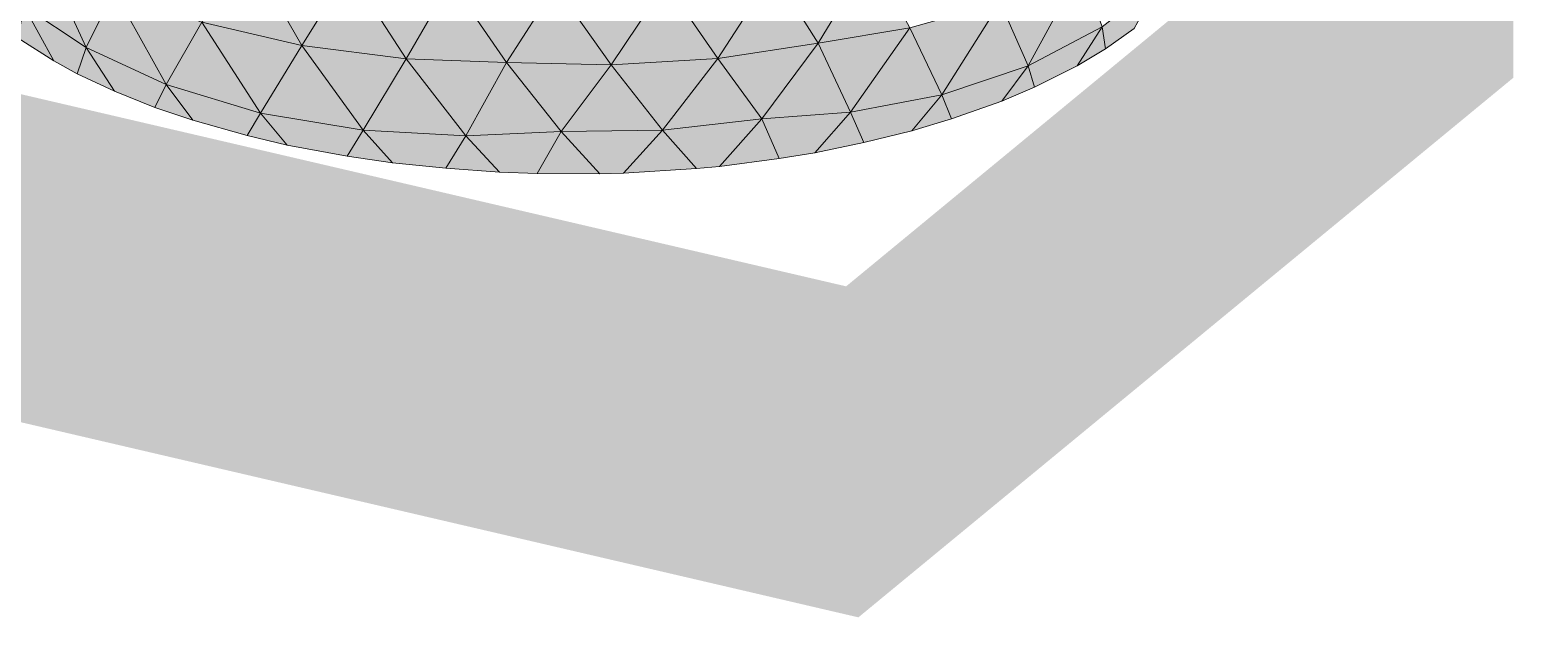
# Paper-space layout '01 Общая пространственная схема' of a CAD drawing. Header units: millimetres. Extents: x 10 to 584, y 10 to 410.
# Drawn here: x 104.8 to 233, y 179 to 229.8 of the extents above; entities that cross this region are included whole.
import ezdxf

# ---------------------------------------------------------------- set-up
doc = ezdxf.new("R2010")
doc.units = ezdxf.units.MM
doc.layers.add('P_BEYOND', color=7, linetype='Continuous', lineweight=9, true_color=0x9ea9a3)
doc.layers.add('P_FILL', color=7, linetype='Continuous', lineweight=0, true_color=0xe8e9e2)

psp = doc.layouts.new('01 Общая пространственная схема')

# ---------------------------------------------------------------- hatches: boundary and pattern name
at = {"layer": 'P_FILL', "true_color": 0xb5b4ab}
psp.add_hatch(color=7, dxfattribs=at).paths.add_polyline_path([(70.05, 230.86), (126.6, 277.48), (128.88, 276.95), (174.46, 266.32), (173.25, 265.32), (127.66, 275.95), (73.54, 231.32), (175.34, 207.6), (229.46, 252.22), (183.88, 262.85), (185.09, 263.84), (230.67, 253.22), (232.95, 252.69), (176.4, 206.07), (174.12, 206.6), (72.33, 230.32), (70.05, 230.86)])
at = {"layer": 'P_FILL', "true_color": 0xa8a79f}
for points in [[(183.88, 235.78), (183.88, 262.85), (229.46, 252.22), (229.46, 225.16), (183.88, 235.78)], [(174.12, 179.53), (72.33, 203.26), (70.05, 203.79), (70.05, 230.86), (72.33, 230.32), (174.12, 206.6), (176.4, 206.07), (176.4, 179), (174.12, 179.53)]]:
    psp.add_hatch(color=7, dxfattribs=at).paths.add_polyline_path(points)
at = {"layer": 'P_FILL', "true_color": 0x94938c}
for points in [[(232.95, 225.62), (176.4, 179), (176.4, 206.07), (232.95, 252.69), (232.95, 225.62)], [(229.46, 225.16), (229.46, 252.22), (230.67, 253.22), (230.67, 226.15), (229.46, 225.16)], [(174.12, 179.53), (174.12, 206.6), (175.34, 207.6), (175.34, 180.53), (174.12, 179.53)]]:
    psp.add_hatch(color=7, dxfattribs=at).paths.add_polyline_path(points)
at = {"layer": 'P_FILL', "true_color": 0xc9c3b5}
psp.add_hatch(color=7, dxfattribs=at).paths.add_polyline_path([(106.02, 236.27), (109.73, 228.24), (104.34, 231.8), (106.02, 236.27)])
at = {"layer": 'P_FILL', "true_color": 0xcac4b6}
psp.add_hatch(color=7, dxfattribs=at).paths.add_polyline_path([(106.02, 236.27), (112.14, 233.14), (109.73, 228.24), (106.02, 236.27)])
at = {"layer": 'P_FILL', "true_color": 0x7fa5ad}
psp.add_hatch(color=7, dxfattribs=at).paths.add_polyline_path([(123.65, 236.58), (128.33, 228.42), (119.71, 230.43), (123.65, 236.58)])
at = {"layer": 'P_FILL', "true_color": 0x7fa6ad}
psp.add_hatch(color=7, dxfattribs=at).paths.add_polyline_path([(123.65, 236.58), (132.41, 234.92), (128.33, 228.42), (123.65, 236.58)])
at = {"layer": 'P_FILL', "true_color": 0x74969d}
for points in [[(169.07, 234.71), (177.5, 236.17), (172.92, 228.61), (169.07, 234.71)], [(164.25, 227.29), (169.07, 234.71), (172.92, 228.61), (164.25, 227.29)]]:
    psp.add_hatch(color=7, dxfattribs=at).paths.add_polyline_path(points)
at = {"layer": 'P_FILL', "true_color": 0xb5b0a3}
for points in [[(177.5, 236.17), (180.84, 229.95), (172.92, 228.61), (177.5, 236.17)], [(188.65, 232.13), (195.67, 235.11), (191.06, 226.65), (188.65, 232.13)], [(195.67, 235.11), (197.46, 230.03), (191.06, 226.65), (195.67, 235.11)], [(197.46, 230.03), (202.42, 233.95), (200.2, 229.89), (197.73, 228.12), (197.46, 230.03)], [(180.84, 229.95), (188.65, 232.13), (183.6, 224.16), (180.84, 229.95)], [(188.65, 232.13), (191.06, 226.65), (183.6, 224.16), (188.65, 232.13)], [(172.92, 228.61), (180.84, 229.95), (175.73, 222.65), (172.92, 228.61)], [(180.84, 229.95), (183.6, 224.16), (175.73, 222.65), (180.84, 229.95)], [(191.06, 226.65), (197.46, 230.03), (195.28, 226.66), (191.6, 224.81), (191.06, 226.65)], [(195.28, 226.66), (197.46, 230.03), (197.73, 228.12), (195.28, 226.66)], [(164.25, 227.29), (172.92, 228.61), (168.07, 222.06), (164.25, 227.29)], [(172.92, 228.61), (175.73, 222.65), (168.07, 222.06), (172.92, 228.61)], [(159.48, 221.1), (164.25, 227.29), (168.07, 222.06), (159.48, 221.1)], [(183.6, 224.16), (191.06, 226.65), (188.78, 223.61), (184.43, 222.06), (183.6, 224.16)], [(188.78, 223.61), (191.06, 226.65), (191.6, 224.81), (188.78, 223.61)], [(175.73, 222.65), (183.6, 224.16), (181.01, 221.04), (176.88, 220.02), (175.73, 222.65)], [(181.01, 221.04), (183.6, 224.16), (184.43, 222.06), (181.01, 221.04)], [(159.48, 221.1), (168.07, 222.06), (164.4, 217.96), (162.41, 217.77), (159.48, 221.1)], [(164.4, 217.96), (168.07, 222.06), (169.57, 218.65), (164.4, 217.96)], [(168.07, 222.06), (175.73, 222.65), (172.63, 219.15), (169.57, 218.65), (168.07, 222.06)], [(172.63, 219.15), (175.73, 222.65), (176.88, 220.02), (172.63, 219.15)], [(148.67, 217.36), (150.73, 220.99), (154.08, 217.33), (148.67, 217.36)], [(150.73, 220.99), (159.48, 221.1), (156.11, 217.38), (154.08, 217.33), (150.73, 220.99)], [(156.11, 217.38), (159.48, 221.1), (162.41, 217.77), (156.11, 217.38)]]:
    psp.add_hatch(color=7, dxfattribs=at).paths.add_polyline_path(points)
at = {"layer": 'P_FILL', "true_color": 0xc7c2b3}
for points in [[(132.41, 234.92), (137.34, 227.27), (128.33, 228.42), (132.41, 234.92)], [(112.14, 233.14), (116.61, 225.04), (109.73, 228.24), (112.14, 233.14)]]:
    psp.add_hatch(color=7, dxfattribs=at).paths.add_polyline_path(points)
at = {"layer": 'P_FILL', "true_color": 0xc8c2b3}
psp.add_hatch(color=7, dxfattribs=at).paths.add_polyline_path([(137.34, 227.27), (132.41, 234.92), (141.2, 233.94), (137.34, 227.27)])
at = {"layer": 'P_FILL', "true_color": 0x769aa0}
psp.add_hatch(color=7, dxfattribs=at).paths.add_polyline_path([(159.76, 233.79), (169.07, 234.71), (164.25, 227.29), (159.76, 233.79)])
at = {"layer": 'P_FILL', "true_color": 0xc4beb0}
for points in [[(137.34, 227.27), (141.2, 233.94), (146.01, 226.95), (137.34, 227.27)], [(103.83, 229.04), (104.34, 231.8), (106.91, 227.09), (103.83, 229.04)]]:
    psp.add_hatch(color=7, dxfattribs=at).paths.add_polyline_path(points)
at = {"layer": 'P_FILL', "true_color": 0xc4bfb0}
psp.add_hatch(color=7, dxfattribs=at).paths.add_polyline_path([(141.2, 233.94), (150.23, 233.55), (146.01, 226.95), (141.2, 233.94)])
at = {"layer": 'P_FILL', "true_color": 0xc0bbad}
psp.add_hatch(color=7, dxfattribs=at).paths.add_polyline_path([(146.01, 226.95), (150.23, 233.55), (155.06, 226.73), (146.01, 226.95)])
at = {"layer": 'P_FILL', "true_color": 0x799da4}
psp.add_hatch(color=7, dxfattribs=at).paths.add_polyline_path([(150.23, 233.55), (159.76, 233.79), (155.06, 226.73), (150.23, 233.55)])
at = {"layer": 'P_FILL', "true_color": 0x779aa1}
psp.add_hatch(color=7, dxfattribs=at).paths.add_polyline_path([(155.06, 226.73), (159.76, 233.79), (164.25, 227.29), (155.06, 226.73)])
at = {"layer": 'P_FILL', "true_color": 0xc8c3b4}
psp.add_hatch(color=7, dxfattribs=at).paths.add_polyline_path([(112.14, 233.14), (119.71, 230.43), (116.61, 225.04), (112.14, 233.14)])
at = {"layer": 'P_FILL', "true_color": 0xc5bfb1}
for points in [[(104.34, 231.8), (109.73, 228.24), (108.95, 225.97), (106.91, 227.09), (104.34, 231.8)], [(119.71, 230.43), (124.77, 222.57), (116.61, 225.04), (119.71, 230.43)]]:
    psp.add_hatch(color=7, dxfattribs=at).paths.add_polyline_path(points)
at = {"layer": 'P_FILL', "true_color": 0x7ca2a9}
psp.add_hatch(color=7, dxfattribs=at).paths.add_polyline_path([(119.71, 230.43), (128.33, 228.42), (124.77, 222.57), (119.71, 230.43)])
at = {"layer": 'P_FILL', "true_color": 0xc2bcae}
psp.add_hatch(color=7, dxfattribs=at).paths.add_polyline_path([(108.95, 225.97), (109.73, 228.24), (112.16, 224.47), (108.95, 225.97)])
at = {"layer": 'P_FILL', "true_color": 0xc3bdaf}
for points in [[(109.73, 228.24), (116.61, 225.04), (115.65, 223.06), (112.16, 224.47), (109.73, 228.24)], [(128.33, 228.42), (137.34, 227.27), (133.63, 221.08), (128.33, 228.42)]]:
    psp.add_hatch(color=7, dxfattribs=at).paths.add_polyline_path(points)
at = {"layer": 'P_FILL', "true_color": 0xc2bdaf}
psp.add_hatch(color=7, dxfattribs=at).paths.add_polyline_path([(128.33, 228.42), (133.63, 221.08), (124.77, 222.57), (128.33, 228.42)])
at = {"layer": 'P_FILL', "true_color": 0xbfbaac}
psp.add_hatch(color=7, dxfattribs=at).paths.add_polyline_path([(137.34, 227.27), (142.49, 220.61), (133.63, 221.08), (137.34, 227.27)])
at = {"layer": 'P_FILL', "true_color": 0xc0baac}
for points in [[(142.49, 220.61), (137.34, 227.27), (146.01, 226.95), (142.49, 220.61)], [(115.65, 223.06), (116.61, 225.04), (118.92, 221.95), (115.65, 223.06)]]:
    psp.add_hatch(color=7, dxfattribs=at).paths.add_polyline_path(points)
at = {"layer": 'P_FILL', "true_color": 0xbcb7aa}
psp.add_hatch(color=7, dxfattribs=at).paths.add_polyline_path([(142.49, 220.61), (146.01, 226.95), (150.73, 220.99), (142.49, 220.61)])
at = {"layer": 'P_FILL', "true_color": 0xbdb7aa}
psp.add_hatch(color=7, dxfattribs=at).paths.add_polyline_path([(146.01, 226.95), (155.06, 226.73), (150.73, 220.99), (146.01, 226.95)])
at = {"layer": 'P_FILL', "true_color": 0xb8b3a6}
for points in [[(155.06, 226.73), (164.25, 227.29), (159.48, 221.1), (155.06, 226.73)], [(150.73, 220.99), (155.06, 226.73), (159.48, 221.1), (150.73, 220.99)], [(145.42, 217.47), (142.49, 220.61), (150.73, 220.99), (148.67, 217.36), (145.42, 217.47)]]:
    psp.add_hatch(color=7, dxfattribs=at).paths.add_polyline_path(points)
at = {"layer": 'P_FILL', "true_color": 0xc1bbad}
psp.add_hatch(color=7, dxfattribs=at).paths.add_polyline_path([(116.61, 225.04), (124.77, 222.57), (123.62, 220.62), (118.92, 221.95), (116.61, 225.04)])
at = {"layer": 'P_FILL', "true_color": 0xbdb8aa}
psp.add_hatch(color=7, dxfattribs=at).paths.add_polyline_path([(123.62, 220.62), (124.77, 222.57), (127.08, 219.81), (123.62, 220.62)])
at = {"layer": 'P_FILL', "true_color": 0xbeb9ab}
psp.add_hatch(color=7, dxfattribs=at).paths.add_polyline_path([(124.77, 222.57), (133.63, 221.08), (132.24, 218.85), (127.08, 219.81), (124.77, 222.57)])
at = {"layer": 'P_FILL', "true_color": 0xbab5a8}
psp.add_hatch(color=7, dxfattribs=at).paths.add_polyline_path([(132.24, 218.85), (133.63, 221.08), (136.17, 218.28), (132.24, 218.85)])
at = {"layer": 'P_FILL', "true_color": 0xbbb6a8}
psp.add_hatch(color=7, dxfattribs=at).paths.add_polyline_path([(133.63, 221.08), (142.49, 220.61), (140.78, 217.8), (136.17, 218.28), (133.63, 221.08)])
at = {"layer": 'P_FILL', "true_color": 0xb8b3a5}
psp.add_hatch(color=7, dxfattribs=at).paths.add_polyline_path([(140.78, 217.8), (142.49, 220.61), (145.42, 217.47), (140.78, 217.8)])

# ---------------------------------------------------------------- linework, layer by layer
at = {"layer": 'P_BEYOND'}
for points in [[(106.02, 236.27), (109.73, 228.24), (104.34, 231.8), (106.02, 236.27)], [(106.02, 236.27), (112.14, 233.14), (109.73, 228.24), (106.02, 236.27)], [(123.65, 236.58), (128.33, 228.42), (119.71, 230.43), (123.65, 236.58)], [(123.65, 236.58), (132.41, 234.92), (128.33, 228.42), (123.65, 236.58)], [(169.07, 234.71), (177.5, 236.17), (172.92, 228.61), (169.07, 234.71)], [(177.5, 236.17), (180.84, 229.95), (172.92, 228.61), (177.5, 236.17)], [(132.41, 234.92), (137.34, 227.27), (128.33, 228.42), (132.41, 234.92)], [(137.34, 227.27), (132.41, 234.92), (141.2, 233.94), (137.34, 227.27)], [(159.76, 233.79), (169.07, 234.71), (164.25, 227.29), (159.76, 233.79)], [(164.25, 227.29), (169.07, 234.71), (172.92, 228.61), (164.25, 227.29)], [(188.65, 232.13), (195.67, 235.11), (191.06, 226.65), (188.65, 232.13)], [(195.67, 235.11), (197.46, 230.03), (191.06, 226.65), (195.67, 235.11)], [(137.34, 227.27), (141.2, 233.94), (146.01, 226.95), (137.34, 227.27)], [(141.2, 233.94), (150.23, 233.55), (146.01, 226.95), (141.2, 233.94)], [(146.01, 226.95), (150.23, 233.55), (155.06, 226.73), (146.01, 226.95)], [(150.23, 233.55), (159.76, 233.79), (155.06, 226.73), (150.23, 233.55)], [(155.06, 226.73), (159.76, 233.79), (164.25, 227.29), (155.06, 226.73)], [(197.46, 230.03), (202.42, 233.95), (200.2, 229.89), (197.73, 228.12), (197.46, 230.03)], [(112.14, 233.14), (116.61, 225.04), (109.73, 228.24), (112.14, 233.14)], [(112.14, 233.14), (119.71, 230.43), (116.61, 225.04), (112.14, 233.14)], [(180.84, 229.95), (188.65, 232.13), (183.6, 224.16), (180.84, 229.95)], [(188.65, 232.13), (191.06, 226.65), (183.6, 224.16), (188.65, 232.13)], [(103.83, 229.04), (104.34, 231.8), (106.91, 227.09), (103.83, 229.04)], [(104.34, 231.8), (109.73, 228.24), (108.95, 225.97), (106.91, 227.09), (104.34, 231.8)], [(119.71, 230.43), (124.77, 222.57), (116.61, 225.04), (119.71, 230.43)], [(119.71, 230.43), (128.33, 228.42), (124.77, 222.57), (119.71, 230.43)], [(172.92, 228.61), (180.84, 229.95), (175.73, 222.65), (172.92, 228.61)], [(180.84, 229.95), (183.6, 224.16), (175.73, 222.65), (180.84, 229.95)], [(191.06, 226.65), (197.46, 230.03), (195.28, 226.66), (191.6, 224.81), (191.06, 226.65)], [(195.28, 226.66), (197.46, 230.03), (197.73, 228.12), (195.28, 226.66)], [(108.95, 225.97), (109.73, 228.24), (112.16, 224.47), (108.95, 225.97)], [(109.73, 228.24), (116.61, 225.04), (115.65, 223.06), (112.16, 224.47), (109.73, 228.24)], [(128.33, 228.42), (133.63, 221.08), (124.77, 222.57), (128.33, 228.42)], [(128.33, 228.42), (137.34, 227.27), (133.63, 221.08), (128.33, 228.42)], [(164.25, 227.29), (172.92, 228.61), (168.07, 222.06), (164.25, 227.29)], [(172.92, 228.61), (175.73, 222.65), (168.07, 222.06), (172.92, 228.61)], [(137.34, 227.27), (142.49, 220.61), (133.63, 221.08), (137.34, 227.27)], [(142.49, 220.61), (137.34, 227.27), (146.01, 226.95), (142.49, 220.61)], [(142.49, 220.61), (146.01, 226.95), (150.73, 220.99), (142.49, 220.61)], [(146.01, 226.95), (155.06, 226.73), (150.73, 220.99), (146.01, 226.95)], [(155.06, 226.73), (164.25, 227.29), (159.48, 221.1), (155.06, 226.73)], [(159.48, 221.1), (164.25, 227.29), (168.07, 222.06), (159.48, 221.1)], [(150.73, 220.99), (155.06, 226.73), (159.48, 221.1), (150.73, 220.99)], [(183.6, 224.16), (191.06, 226.65), (188.78, 223.61), (184.43, 222.06), (183.6, 224.16)], [(188.78, 223.61), (191.06, 226.65), (191.6, 224.81), (188.78, 223.61)], [(115.65, 223.06), (116.61, 225.04), (118.92, 221.95), (115.65, 223.06)], [(116.61, 225.04), (124.77, 222.57), (123.62, 220.62), (118.92, 221.95), (116.61, 225.04)], [(175.73, 222.65), (183.6, 224.16), (181.01, 221.04), (176.88, 220.02), (175.73, 222.65)], [(181.01, 221.04), (183.6, 224.16), (184.43, 222.06), (181.01, 221.04)], [(123.62, 220.62), (124.77, 222.57), (127.08, 219.81), (123.62, 220.62)], [(124.77, 222.57), (133.63, 221.08), (132.24, 218.85), (127.08, 219.81), (124.77, 222.57)], [(159.48, 221.1), (168.07, 222.06), (164.4, 217.96), (162.41, 217.77), (159.48, 221.1)], [(164.4, 217.96), (168.07, 222.06), (169.57, 218.65), (164.4, 217.96)], [(168.07, 222.06), (175.73, 222.65), (172.63, 219.15), (169.57, 218.65), (168.07, 222.06)], [(172.63, 219.15), (175.73, 222.65), (176.88, 220.02), (172.63, 219.15)], [(132.24, 218.85), (133.63, 221.08), (136.17, 218.28), (132.24, 218.85)], [(133.63, 221.08), (142.49, 220.61), (140.78, 217.8), (136.17, 218.28), (133.63, 221.08)], [(140.78, 217.8), (142.49, 220.61), (145.42, 217.47), (140.78, 217.8)], [(145.42, 217.47), (142.49, 220.61), (150.73, 220.99), (148.67, 217.36), (145.42, 217.47)], [(148.67, 217.36), (150.73, 220.99), (154.08, 217.33), (148.67, 217.36)], [(150.73, 220.99), (159.48, 221.1), (156.11, 217.38), (154.08, 217.33), (150.73, 220.99)], [(156.11, 217.38), (159.48, 221.1), (162.41, 217.77), (156.11, 217.38)]]:
    psp.add_lwpolyline(points, dxfattribs=at)

doc.saveas('drawing.dxf')
